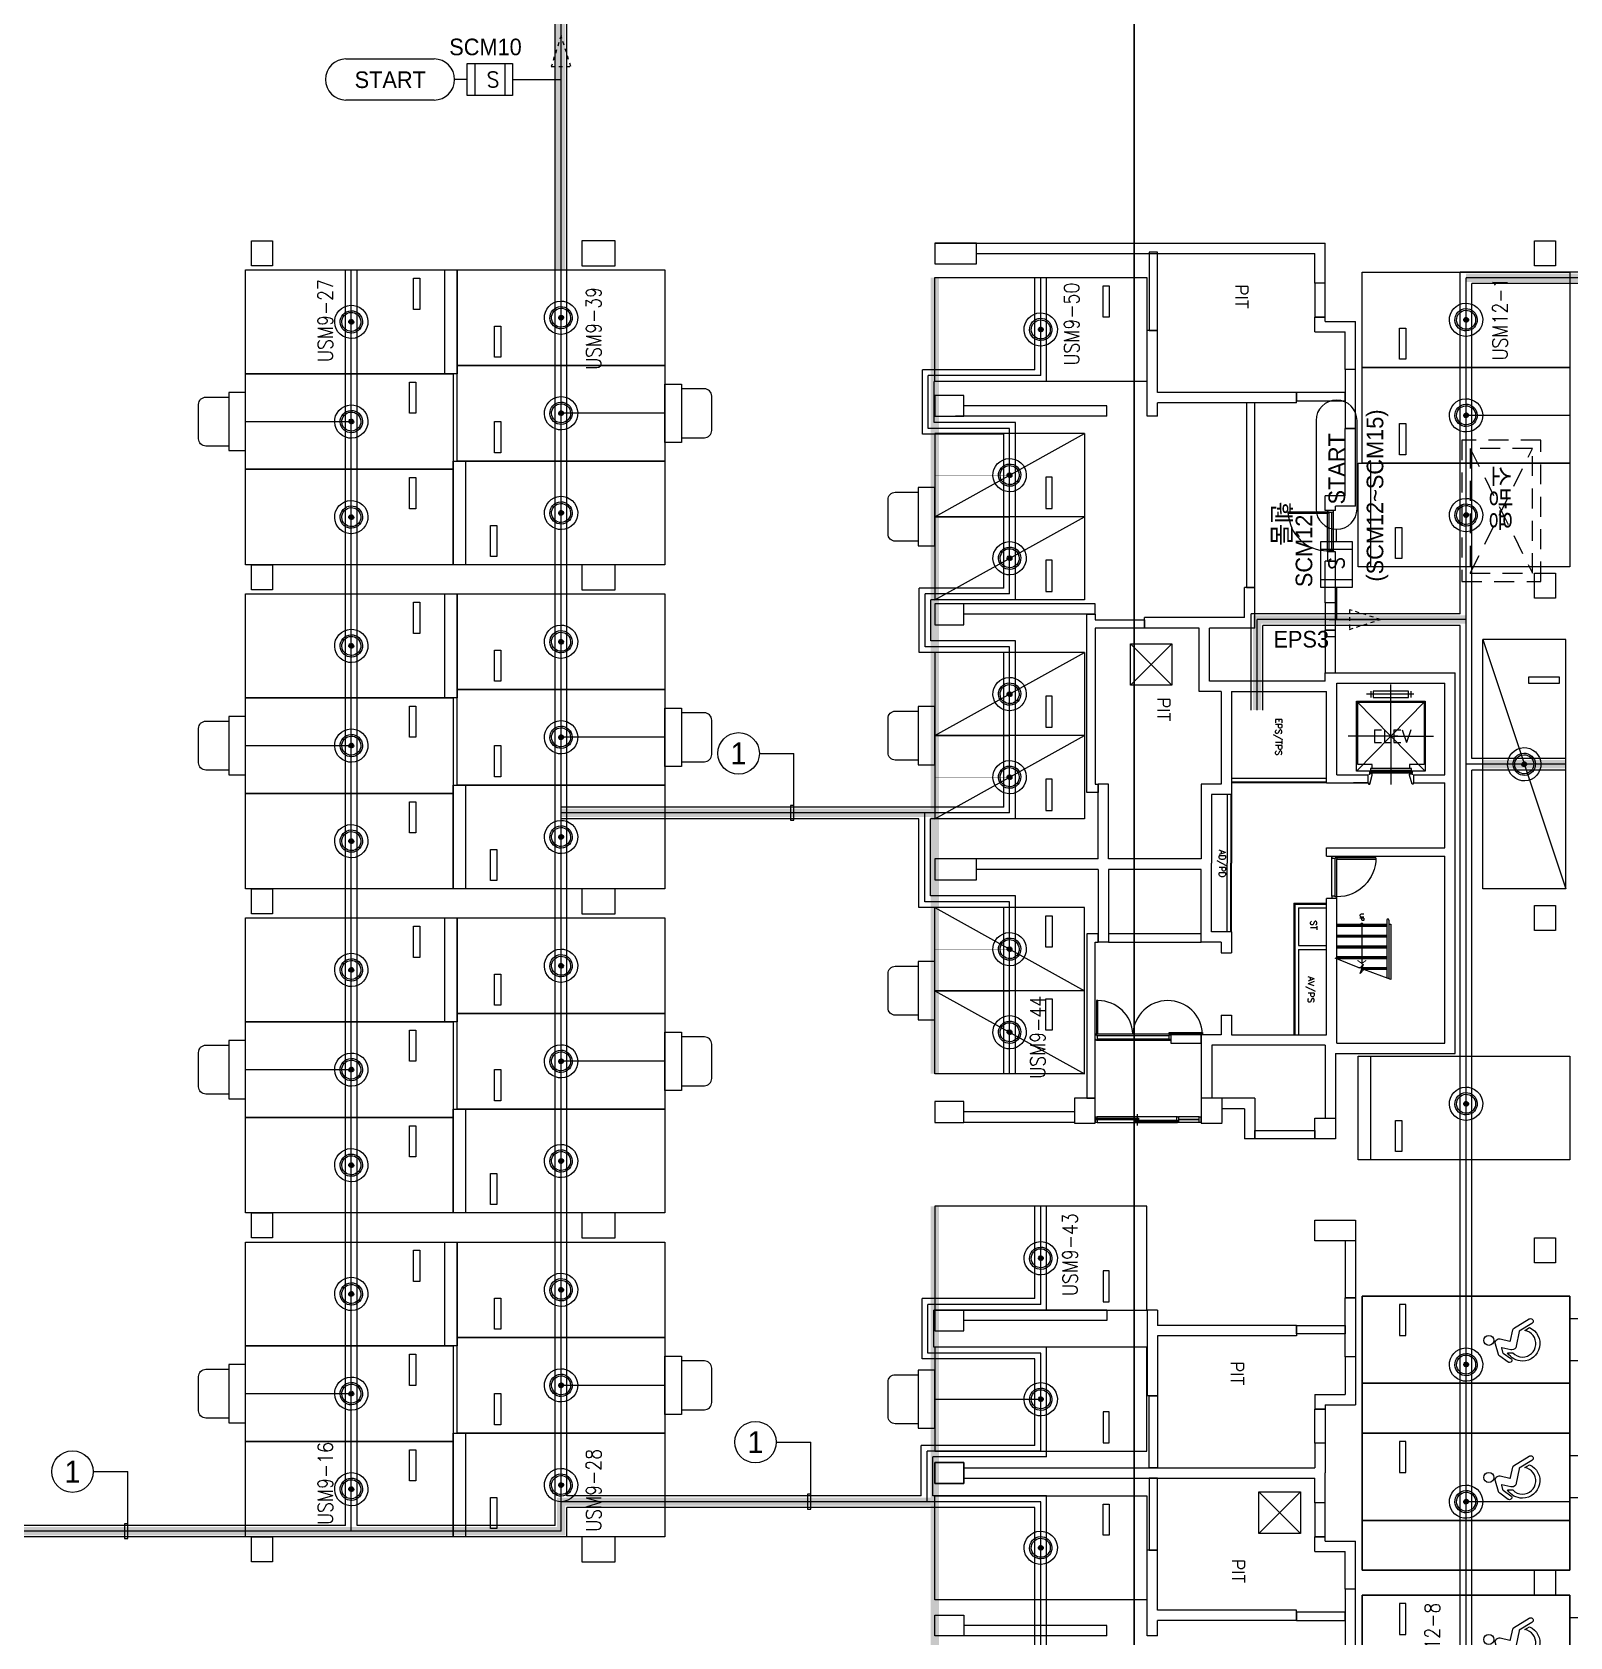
# Model space of a CAD drawing. Header units: millimetres. Extents: x 116443 to 620443, y -399357 to -63957.
# Drawn here: x 344159 to 381185, y -262866 to -224236 of the extents above; entities that cross this region are included whole.
import ezdxf
from ezdxf.enums import TextEntityAlignment as Align

# ---------------------------------------------------------------- set-up
doc = ezdxf.new("R2010")
doc.units = ezdxf.units.MM
doc.header["$LTSCALE"] = 600
for name, pattern in [('AUDIT_D_080121100638-0', [0]), ('H1', [1, 0.5, -0.5]), ('HIDD', [1.3, 0.8, -0.5])]:
    doc.linetypes.add(name, pattern=pattern)
for name, color, linetype, lineweight in [('1-주차면센서', 3, 'Continuous', 15), ('SD-배선', 6, 'Continuous', 0), ('TIS-TEXT', 7, 'Continuous', 18), ('주차관제', 4, 'Continuous', 158)]:
    doc.layers.add(name, color=color, linetype=linetype, lineweight=lineweight)
for name, color, linetype in [('2-주차안내등', 2, 'Continuous'), ('PARKING', 7, 'Continuous'), ('RACY WAY', 1, 'Continuous'), ('SD', 7, 'AUDIT_D_080121100638-0'), ('SD4', 1, 'Continuous'), ('z', 8, 'Continuous'), ('레이스웨이', 6, 'Continuous'), ('유도관제-TEXT', 7, 'Continuous'), ('유도관제-공간표시등', 2, 'Continuous'), ('유도관제-구역제어장치', 2, 'Continuous'), ('유도관제-통신', 6, 'Continuous')]:
    doc.layers.add(name, color=color, linetype=linetype)
doc.styles.add('GHS', font='romans.shx', dxfattribs={"bigfont": 'ghs.shx'})
doc.styles.add('돋움', font='')
doc.styles.get('돋움').set_extended_font_data('Dotum')

# ---------------------------------------------------------------- blocks, each defined once
blk = doc.blocks.new('주차-일반형')
at = {"layer": 'z', "color": 8, "linetype": 'Continuous', "flags": 128}
blk.add_lwpolyline([(0, 5100), (2300, 5100), (2300, 100), (0, 100)], close=True, dxfattribs=at)
at = {"layer": 'z', "color": 8, "linetype": 'Continuous'}
blk.add_lwpolyline([(950, 4050), (200, 4050), (200, 4200), (950, 4200)], close=True, dxfattribs=at)
blk = doc.blocks.new('주차-확장형')
at = {"layer": 'z', "color": 8, "linetype": 'Continuous'}
blk.add_line((0, 300), (2500, 300), dxfattribs=at)
at = {"layer": 'z', "color": 8, "linetype": 'Continuous', "flags": 128}
for points in [[(2500, 0), (0, 0), (0, 5100), (2500, 5100)], [(1550, 1050), (2300, 1050), (2300, 900), (1550, 900)]]:
    blk.add_lwpolyline(points, close=True, dxfattribs=at)
blk = doc.blocks.new('주차-장애인')
at = {"layer": 'z', "color": 8}
for points in [[(1200, 5000), (0, 5000), (0, 0), (1200, 0)], [(0, 5000), (3300, 5000), (3300, 0), (0, 0)], [(1200, 0), (3300, 0), (3300, 5000), (1200, 5000)], [(2350, 4100), (2350, 3950), (3100, 3950), (3100, 4100)], [(1750, -1000), (2750, -1000), (2750, 0), (1750, 0)]]:
    blk.add_lwpolyline(points, close=True, dxfattribs=at)
for points in [[(3300, 0), (3300, 5000), (0, 5000), (0, 0), (1750, 0)], [(2750, 0), (3300, 0)]]:
    blk.add_lwpolyline(points, dxfattribs=at)
for points in [[(2056, 1638, 0.057402), (2057, 1639, 0.483968), (2050, 1644, 0), (2050, 1644), (1945, 1619, 0.180566), (1928, 1608), (1793, 1421, -0.728167), (1696, 1453, -0.157295), (1706, 1485), (1854, 1690, -0.164911), (1895, 1720), (2142, 1794, -0.574907), (2269, 1676), (2217, 1447, 0.42106), (2228, 1429), (2483, 1378, -0.207816), (2515, 1355), (2747, 978), (2747, 978, -0.138685), (2756, 945, -0.756412), (2640, 913, -0.000001), (2640, 913), (2453, 1218, 0.211774), (2443, 1224), (2092, 1290, 0), (2092, 1290, -0.361063), (2003, 1397, -0.057402), (2006, 1422), (2006, 1422), (2056, 1638)], [(1932, 1500), (1932, 1377, 0.20635), (1832, 1143, 0.91237), (2470, 1084), (2539, 975, -0.813693), (1733, 1143, -0.259842), (1932, 1500, 0.259842)], [(2197, -388, 0.057402), (2197, -388, 0.483968), (2194, -386, 0), (2194, -386), (2157, -395, 0.180566), (2150, -399), (2102, -466, -0.728167), (2067, -454, -0.157295), (2071, -443), (2124, -369, -0.164911), (2139, -358), (2228, -332, -0.574907), (2273, -374), (2254, -457, 0.42106), (2259, -463), (2350, -482, -0.207816), (2362, -490), (2445, -625), (2445, -625, -0.138685), (2449, -637, -0.756412), (2407, -649, -0.000001), (2407, -649), (2339, -539, 0.211774), (2336, -537), (2210, -513, 0), (2210, -513, -0.361063), (2178, -475, -0.057402), (2179, -466), (2179, -466), (2197, -388)]]:
    blk.add_lwpolyline(points, format="xyb", dxfattribs=at)
blk.add_ellipse((2233, 1953), major_axis=(99.3, 68.4), ratio=1, start_param=-0.602967, end_param=5.680218, dxfattribs=at)
blk = doc.blocks.new('주차-경형')
at = {"layer": 'z', "color": 8}
blk.add_lwpolyline([(2000, 3600), (0, 3600), (0, 0), (2000, 3600), (2000, 0), (0, 0)], dxfattribs=at)
at = {"layer": 'z', "color": 8, "linetype": 'Continuous'}
blk.add_lwpolyline([(950, 2675), (200, 2675), (200, 2825), (950, 2825)], close=True, dxfattribs=at)
blk = doc.blocks.new('지하-천창소방')
at = {"layer": 'z', "color": 8, "linetype": 'HIDD'}
for p, q in [((-1500, -750), (1500, 750)), ((1500, -750), (-1500, 750))]:
    blk.add_line(p, q, dxfattribs=at)
for points in [[(1700, -950), (1700, 950), (-1700, 950), (-1700, -950)], [(1500, -750), (1500, 750), (-1500, 750), (-1500, -750)]]:
    blk.add_lwpolyline(points, close=True, dxfattribs=at)
at = {"layer": 'z', "color": 8, "linetype": 'HIDD', "style": 'GHS'}
blk.add_text('소방용', height=500, dxfattribs=at).set_placement((-1096, -284))
blk = doc.blocks.new('주차-평형')
at = {"layer": 'z', "color": 8, "flags": 128}
blk.add_lwpolyline([(6000, 2000), (0, 2000), (0, 0), (6000, 2000), (6000, 0), (0, 0)], dxfattribs=at)
at = {"layer": 'z', "color": 8, "linetype": 'Continuous'}
blk.add_lwpolyline([(1050, 1100), (1050, 1850), (900, 1850), (900, 1100)], close=True, dxfattribs=at)
blk = doc.blocks.new('eq-el-011-D-P')
at = {"layer": 'z', "color": 8}
for p, q in [((-485, 1975), (-485, 1825)), ((0, 894), (0, 2135)), ((485, 1825), (485, 1975)), ((825, 1735), (-825, 53)), ((-825, 1735), (825, 53)), ((-825, 53), (-825, 1735)), ((-825, 1735), (825, 1735)), ((550, 1900), (-585, 1900)), ((825, 1735), (825, 53)), ((0, 894), (-1025, 894)), ((0, 894), (0, -272)), ((0, 894), (1025, 894)), ((-450, 53), (-825, 53)), ((-460, 65), (-450, 65)), ((-450, 65), (-450, 53)), ((0, 115), (0, 75)), ((0, 40), (0, 0)), ((450, 65), (460, 65)), ((460, 65), (450, 65)), ((450, 53), (450, 65)), ((825, 53), (450, 53)), ((-540, -235), (-540, -260)), ((-535, -265), (-514, -265)), ((-520, -20), (-520, -35)), ((-455, -15), (-515, -15)), ((-509, -261), (-450, -46)), ((-450, -44), (-450, -20)), ((450, -44), (450, -20)), ((509, -261), (450, -46)), ((455, -15), (515, -15)), ((535, -265), (514, -265)), ((520, -20), (520, -35)), ((540, -235), (540, -260))]:
    blk.add_line(p, q, dxfattribs=at)
for points in [[(-425, 1975), (-425, 1825), (425, 1825), (425, 1975)], [(-510, 40), (510, 40), (510, 0), (-510, 0)], [(500, 75), (500, 115), (-490, 115), (-490, 75)]]:
    blk.add_lwpolyline(points, close=True, dxfattribs=at)
blk.add_lwpolyline([(-460, 125), (-450, 125), (-450, 210), (-800, 210), (-800, 1710), (800, 1710), (800, 210), (450, 210), (450, 125), (460, 125)], dxfattribs=at)
for centre, start, end in [((-535, -260), 180, 270), ((-515, -20), 90, 180), ((-514, -260), 270, 344.7449), ((-455, -20), 0, 90), ((-455, -44), 344.7449, 360), ((455, -20), 90, 180), ((455, -44), 180, 195.2551), ((514, -260), 195.2551, 270), ((515, -20), 0, 90), ((535, -260), 270, 0)]:
    blk.add_arc(centre, 5, start, end, dxfattribs=at)
blk = doc.blocks.new('99코아-기준층$0$SD-A-1000-민영')
at = {"layer": 'z', "color": 8}
for p, q in [((-75, 0), (-75, 939)), ((-40, 940), (-40, 0)), ((-1020, 0), (-1010, 0)), ((0, 0), (-10, 0)), ((-1010, -120), (-1020, -120)), ((-980, 0), (-70, 0)), ((-965, -40), (-55, -40)), ((-965, -120), (-55, -120)), ((-40, 0), (-75, 0)), ((-10, -120), (0, -120))]:
    blk.add_line(p, q, dxfattribs=at)
for points in [[(-1010, -30), (-1010, 0), (-980, 0), (-980, -40), (-965, -40), (-965, -120), (-1010, -120), (-1010, -95)], [(-10, -30), (-10, 0), (-40, 0), (-40, -40), (-55, -40), (-55, -120), (-10, -120), (-10, -95)]]:
    blk.add_lwpolyline(points, dxfattribs=at)
blk.add_arc((-40, 0), 940, 90, 180, dxfattribs=at)
blk = doc.blocks.new('A$C290E0136')
at = {"layer": 'z', "color": 8}
for p, q in [((30, 200), (930, 200)), ((30, 50), (970, 50)), ((45, 160), (955, 160)), ((45, 90), (955, 90))]:
    blk.add_line(p, q, dxfattribs=at)
for points in [[(970, 200), (930, 200), (930, 1140), (970, 1140)], [(30, 200), (30, 160), (45, 160), (45, 90), (30, 50), (0, 50), (0, 200)], [(970, 200), (970, 160), (955, 160), (955, 90), (970, 50), (1000, 50), (1000, 200)]]:
    blk.add_lwpolyline(points, close=True, dxfattribs=at)
blk.add_arc((965, 206), 935, 92.1383, 180.3524, dxfattribs=at)
blk = doc.blocks.new('sa654f6s5d')
at = {"layer": 'z', "color": 8, "linetype": 'Continuous', "ltscale": 0.5}
for p, q in [((181726, 21891, 0), (182726, 20891, 0)), ((182726, 21891, 0), (181726, 20891, 0)), ((184821, 1477, 0), (185821, 477, 0)), ((185821, 1477, 0), (184821, 477, 0))]:
    blk.add_line(p, q, dxfattribs=at)
at = {"layer": 'z', "color": 8, "linetype": 'Continuous', "ltscale": 0.5, "elevation": 0}
for points in [[(182726, 20891), (181726, 20891), (181726, 21891), (182726, 21891), (182726, 20891)], [(185821, 477), (184821, 477), (184821, 1477), (185821, 1477), (185821, 477)]]:
    blk.add_lwpolyline(points, dxfattribs=at)
blk = doc.blocks.new('TIS-주차면센서(확대)')
at = {"layer": '1-주차면센서'}
blk.add_hatch(color=256, dxfattribs=at).paths.add_polyline_path([(43.5, 0, 1), (-43.5, 0, 1)])
h = blk.add_hatch(color=256, dxfattribs=at)
edge = h.paths.add_edge_path()
edge.add_arc((0, 0), 43.5, 0, 360)
for radius in [303.5, 203.5, 173.5, 43.5]:
    blk.add_circle((0, 0), radius, dxfattribs=at)
blk = doc.blocks.new('공간표시등')
at = {"layer": '2-주차안내등'}
blk.add_lwpolyline([(-228, 337), (-546, 337, 0.414214), (-646, 237), (-646, -237, 0.414214), (-546, -337), (-228, -337)], format="xyb", close=True, dxfattribs=at)
blk.add_lwpolyline([(-228, -401), (-228, 401), (0, 401), (0, -401)], close=True, dxfattribs=at)
blk = doc.blocks.new('유도관제')
at = {"layer": 'RACY WAY', "ltscale": 0.3}
for p, q in [((356755, -260181), (356755, -174291)), ((357035, -259471, 0), (357035, -215741)), ((351705, -260181), (351705, -229961)), ((351985, -260181), (351985, -229961)), ((368305, -232364, 0), (368305, -230144, 0)), ((368585, -232644), (368585, -230144)), ((378545, -238236, 0), (378545, -230011, 0)), ((383895, -230011, 0), (378545, -230011, 0)), ((378825, -241721, 0), (378825, -230291, 0)), ((389895, -230291), (378825, -230291, 0)), ((368305, -232364, 0), (365595, -232364, 0)), ((365595, -233914, 0), (365595, -232364, 0)), ((368585, -232644), (365875, -232644, 0)), ((365875, -233634, 0), (365875, -232644)), ((367835, -233634, 0), (365875, -233634, 0)), ((367835, -237901, 0), (367835, -233634, 0)), ((367555, -233914, 0), (365595, -233914, 0)), ((367555, -237621, 0), (367555, -233914, 0)), ((367555, -237621, 0), (365518, -237621, 0)), ((365518, -239171, 0), (365518, -237621, 0)), ((367835, -237901, 0), (365798, -237901, 0)), ((365798, -238891, 0), (365798, -237901, 0)), ((378545, -238236), (373512, -238236)), ((373512, -240557), (373512, -238236)), ((378545, -238516, 0), (373792, -238516)), ((373792, -240557), (373792, -238516)), ((378545, -285261, 0), (378545, -238516, 0)), ((367835, -238891, 0), (365798, -238891, 0)), ((367835, -243171, 0), (367835, -238891, 0)), ((367555, -239171), (365518, -239171, 0)), ((367555, -242891, 0), (367555, -239171, 0)), ((381085, -241721), (378825, -241721)), ((381085, -242001), (378825, -242001)), ((378825, -272721), (378825, -242001, 0)), ((367555, -242891, 0), (356895, -242891, 0)), ((365513, -243171, 0), (356895, -243171, 0)), ((365513, -245311, 0), (365513, -243171, 0)), ((367835, -243171, 0), (365793, -243171, 0)), ((365793, -245031, 0), (365793, -243171, 0)), ((367835, -245031, 0), (365793, -245031, 0)), ((367835, -249311, 0), (367835, -245031, 0)), ((367555, -245311), (365513, -245311, 0)), ((367555, -249311, 0), (367555, -245311, 0)), ((368305, -254721, 0), (368305, -252501, 0)), ((368585, -255001), (368585, -252501)), ((368305, -254721, 0), (365589, -254721)), ((365589, -256175, 0), (365589, -254721, 0)), ((368585, -255001, 0), (365869, -255001, 0)), ((365869, -255895, 0), (365869, -255001, 0)), ((368585, -255895), (365869, -255895, 0)), ((368585, -258535), (368585, -255895)), ((368305, -256175, 0), (365589, -256175, 0)), ((368305, -258255, 0), (368305, -256175, 0)), ((368305, -258255, 0), (365568, -258255, 0)), ((365568, -259471, 0), (365568, -258255, 0)), ((368585, -258535, 0), (365848, -258535, 0)), ((365848, -259471, 0), (365848, -258535, 0)), ((365568, -259471, 0), (357035, -259471, 0)), ((368585, -259471), (365848, -259471, 0)), ((368585, -265441), (368585, -259471)), ((357035, -260461, 0), (357035, -259751, 0)), ((368305, -259751, 0), (357035, -259751, 0)), ((368305, -265441, 0), (368305, -259751, 0)), ((351705, -260181), (340435, -260181)), ((356755, -260181), (351985, -260181)), ((357035, -260461), (335105, -260461))]:
    blk.add_line(p, q, dxfattribs=at)
at = {"layer": 'SD', "color": 4, "ltscale": 0.3}
for p, q in [((351717, -224883, 0), (353839, -224883, 0)), ((353839, -225871, 0), (351717, -225871, 0)), ((375072, -233588), (375072, -235710)), ((376061, -235710), (376061, -233588))]:
    blk.add_line(p, q, dxfattribs=at)
for centre, start, end in [((351717, -225377, 0), 90, 270), ((353839, -225377, 0), 270, 90), ((375566, -233588), 360, 180), ((375566, -235710), 180, 360)]:
    blk.add_arc(centre, 494, start, end, dxfattribs=at)
at = {"layer": 'SD-배선', "ltscale": 0.3}
for p, q in [((356895, -260321, 0), (356895, -174151)), ((356895, -225559, 0), (356895, -224318, 0)), ((354634, -225377, 0), (354334, -225377, 0)), ((355723, -225377, 0), (356895, -225377, 0)), ((351845, -260321, 0), (351845, -229961, 0)), ((368445, -232504), (368445, -230144)), ((378685, -285261), (378685, -230151, 0)), ((390035, -230151), (378685, -230151, 0)), ((368445, -232504, 0), (365735, -232504, 0)), ((365735, -233774, 0), (365735, -232504)), ((349295, -233611), (351845, -233611)), ((359395, -233411), (356895, -233411)), ((381185, -233461), (378685, -233461)), ((367695, -233774), (365735, -233774, 0)), ((367695, -237761), (367695, -233774)), ((365895, -235901), (367695, -235901)), ((375566, -236505), (375566, -236205)), ((367695, -237761, 0), (365658, -237761, 0)), ((365658, -239031), (365658, -237761, 0)), ((375566, -237594), (375566, -238376)), ((378685, -238376), (373652, -238376)), ((373652, -240557), (373652, -238376)), ((375385, -238376), (376625, -238376)), ((367695, -239031, 0), (365658, -239031, 0)), ((367695, -243031), (367695, -239031)), ((349295, -241411), (351845, -241411)), ((359395, -241211), (356895, -241211)), ((365895, -241171), (367695, -241171)), ((381085, -241861), (378685, -241861)), ((367695, -243031, 0), (356895, -243031, 0)), ((365653, -245171), (365653, -243031, 0)), ((367695, -245171, 0), (365653, -245171, 0)), ((367695, -249311), (367695, -245171)), ((365895, -247311), (367695, -247311)), ((359395, -249011), (356895, -249011)), ((349295, -249211), (351845, -249211)), ((368445, -254861), (368445, -252501)), ((368445, -254861, 0), (365729, -254861, 0)), ((365729, -256035, 0), (365729, -254861, 0)), ((368445, -256035, 0), (365729, -256035, 0)), ((368445, -258395), (368445, -256035)), ((359395, -256811), (356895, -256811)), ((349295, -257011), (351845, -257011)), ((365895, -257145, 0), (368445, -257145, 0)), ((368445, -258395, 0), (365708, -258395, 0)), ((365708, -259611, 0), (365708, -258395, 0)), ((368445, -259611, 0), (356895, -259611, 0)), ((368445, -265441), (368445, -259611)), ((381185, -259611), (378685, -259611)), ((356895, -260321, 0), (335245, -260321))]:
    blk.add_line(p, q, dxfattribs=at)
at = {"layer": 'SD-배선', "linetype": 'H1', "ltscale": 0.3}
for p, q in [((356895, -224318, 0), (356658, -225066, 0)), ((357132, -225066, 0), (356895, -224318, 0)), ((356658, -225066, 0), (357132, -225066, 0)), ((375878, -238139), (375878, -238613)), ((376625, -238376), (375878, -238139)), ((375878, -238613), (376625, -238376))]:
    blk.add_line(p, q, dxfattribs=at)
at = {"layer": 'SD4', "ltscale": 0.3}
for centre in [(361169, -241598, 0), (361576, -258178, 0), (345132, -258888, 0)]:
    blk.add_circle(centre, 500, dxfattribs=at)
at = {"layer": '유도관제-TEXT', "color": 1, "ltscale": 0.3}
for p, q in [((361669, -241598, 0), (362503, -241598, 0)), ((362503, -242853, 0), (362503, -241598, 0)), ((362075, -258178, 0), (362910, -258178, 0)), ((362910, -259433, 0), (362910, -258178, 0)), ((345632, -258888, 0), (346466, -258888, 0)), ((346466, -260143, 0), (346466, -258888, 0))]:
    blk.add_line(p, q, dxfattribs=at)
at = {"layer": '유도관제-TEXT', "color": 1, "ltscale": 0.3, "elevation": 0}
for points in [[(362503, -243208), (362503, -242853), (362418, -242853), (362418, -243208)], [(362910, -259789), (362910, -259433), (362825, -259433), (362825, -259789)], [(346466, -260498), (346466, -260143), (346381, -260143), (346381, -260498)]]:
    blk.add_lwpolyline(points, close=True, dxfattribs=at)
at = {"layer": '유도관제-구역제어장치', "ltscale": 0.3}
for p, q in [((354634, -224990, 0), (355723, -224990, 0)), ((354634, -225764, 0), (354634, -224990, 0)), ((354816, -224990, 0), (354816, -225764, 0)), ((355542, -224990, 0), (355542, -225764, 0)), ((355723, -224990, 0), (355723, -225764, 0)), ((355723, -225764, 0), (354634, -225764, 0)), ((375179, -236505), (375179, -237594)), ((375954, -236505), (375179, -236505)), ((375179, -236686), (375954, -236686)), ((375954, -237594), (375954, -236505)), ((375179, -237412), (375954, -237412)), ((375179, -237594), (375954, -237594))]:
    blk.add_line(p, q, dxfattribs=at)
at = {"layer": 'PARKING', "xscale": 1.319999999436676, "yscale": 1.320000000298023, "zscale": 1.319999999948777}
for p, rotation in [((356895, -231111), 36.24765589264658), ((378685, -231161), 36.24765589264658), ((351845, -231211), 36.24765589264658), ((368445, -231394, 0), 36.24765589264658), ((356895, -233411), 36.24765589264658), ((378685, -233461), 36.24765589264658), ((351845, -233611), 36.24765589264658), ((367695, -234901), 36.24765589264658), ((356895, -235811), 36.24765589264658), ((351845, -235911), 36.24765589264658), ((378685, -235861), 36.24765589264658), ((367695, -236901), 36.24765589264658), ((351845, -239011), 36.24765589264658), ((356895, -238911), 36.24765589264658), ((367695, -240171), 36.24765589264658), ((356895, -241211), 36.24765589264658), ((351845, -241411), 36.24765589264658), ((380085, -241861), 126.2476558926466), ((367695, -242171), 36.24765589264658), ((351845, -243711), 36.24765589264658), ((356895, -243611), 36.24765589264658), ((367695, -246311), 36.24765589264658), ((351845, -246811), 36.24765589264658), ((356895, -246711), 36.24765589264658), ((367695, -248311), 36.24765589264658), ((351845, -249211), 36.24765589264658), ((356895, -249011), 36.24765589264658), ((378685, -250033), 36.24765589264658), ((351845, -251511), 36.24765589264658), ((356895, -251411), 36.24765589264658), ((368445, -253751, 0), 36.24765589264658), ((351845, -254611), 36.24765589264658), ((356895, -254511), 36.24765589264658), ((378685, -256311), 36.24765589264658), ((351845, -257011), 36.24765589264658), ((356895, -256811), 36.24765589264658), ((368445, -257145, 0), 36.24765589264658), ((351845, -259311), 36.24765589264658), ((356895, -259211), 36.24765589264658), ((378685, -259611), 36.24765589264658), ((368445, -260721, 0), 36.24765589264658)]:
    blk.add_blockref('TIS-주차면센서(확대)', p, dxfattribs=dict(at, rotation=rotation))
at = {"layer": '유도관제-공간표시등', "ltscale": 0.3, "yscale": 1.746523059904575, "zscale": 1.746523057621223}
for p, xscale, rotation in [((349295, -233611), -1.746523060499175, 179.9999999999989), ((359395, -233411), 1.746523060499175, 180.000000000001), ((365895, -235901), -1.746523060499175, 179.9999999999989), ((359395, -241211), 1.746523060499175, 180.000000000001), ((365895, -241171), -1.746523060499175, 179.9999999999989), ((349295, -241411), -1.746523060499175, 179.9999999999989), ((365895, -247311), -1.746523060499175, 179.9999999999989), ((359395, -249011), 1.746523060499175, 180.000000000001), ((349295, -249211), -1.746523060499175, 179.9999999999989), ((359395, -256811), 1.746523060499175, 180.000000000001), ((349295, -257011), -1.746523060499175, 179.9999999999989), ((365895, -257145, 0), -1.746523060499175, 179.9999999999989)]:
    blk.add_blockref('공간표시등', p, dxfattribs=dict(at, xscale=xscale, rotation=rotation))
at = {"layer": 'SD', "color": 0, "ltscale": 0.3, "style": '돋움'}
for s, rotation, p in [('SCM10', 360, (354203, -224793, 0)), ('START', 360, (351925, -225582, 0)), ('(SCM12~SCM15)', 90, (376692, -237463, 0)), ('START', 90, (375771, -235606)), ('SCM12', 90, (374982, -237597, 0))]:
    blk.add_text(s, height=400, rotation=rotation, dxfattribs=at).set_placement(p)
at = {"layer": 'SD', "color": 1, "ltscale": 0.3, "style": '돋움'}
blk.add_text('EPS3', height=400, rotation=360, dxfattribs=at).set_placement((374047, -239050, 0))
at = {"layer": 'SD', "color": 0, "ltscale": 0.3, "style": '돋움'}
for p in [(361169, -241598, 0), (361576, -258178, 0), (345132, -258888, 0)]:
    blk.add_text('1', height=528, dxfattribs=at).set_placement(p, align=Align.MIDDLE)
at = {"layer": 'TIS-TEXT', "color": 3, "ltscale": 0.3, "style": 'GHS', "width": 0.85}
for s, p in [('USM9-27', (351219, -231178)), ('USM9-39', (357678, -231368)), ('USM9-50', (369187, -231264)), ('USM9-44', (368373, -248433)), ('USM9-43', (369152, -253664)), ('USM9-16', (351219, -259172)), ('USM9-28', (357678, -259338))]:
    blk.add_text(s, height=360, rotation=90, dxfattribs=at).set_placement(p, align=Align.MIDDLE)
at = {"layer": 'TIS-TEXT', "color": 1, "ltscale": 0.3, "style": 'GHS', "width": 0.85}
for s, p in [('USM12-1', (379503, -231143)), ('USM12-8', (377872, -263040))]:
    blk.add_text(s, height=360, rotation=90, dxfattribs=at).set_placement(p, align=Align.MIDDLE)
at = {"layer": '유도관제-구역제어장치', "ltscale": 0.3, "style": 'GHS', "width": 1}
for rotation, p in [(360, (355257, -225377, 0)), (90, (375566, -237023))]:
    blk.add_text('S', height=367, rotation=rotation, dxfattribs=at).set_placement(p, align=Align.MIDDLE_CENTER)

msp = doc.modelspace()

# ---------------------------------------------------------------- linework, layer by layer
at = {"layer": 'z', "color": 8}
for p, q in [((365894.9, -229315.7), (375294.9, -229315.7, 0)), ((366894.9, -229565.7, 0), (375044.9, -229565.7, 0)), ((370034.9, -233480.7), (366394.9, -233480.7)), ((369754.9, -238000.7), (366594.9, -238000.7)), ((375544.9, -237970.7), (375294.9, -237970.7)), ((375544.9, -238630.7), (375294.9, -238630.7)), ((375544.9, -239660.7), (378424.9, -239660.7)), ((378424.9, -248820.7), (378424.9, -239660.7)), ((375324.9, -242310.7), (375324.9, -240110.7)), ((375574.9, -242110.7), (375574.9, -239910.7)), ((375574.9, -239910.7), (378174.9, -239910.7)), ((378174.9, -242110.7), (378174.9, -239910.7)), ((375324.9, -242200.7), (373039.9, -242200.7)), ((375574.9, -242110.7), (376324.9, -242110.7)), ((376324.9, -242310.7), (376324.9, -242110.7)), ((377424.9, -242110.7), (378174.9, -242110.7)), ((377424.9, -242310.7), (377424.9, -242110.7)), ((372789.9, -242340.7), (372304.9, -242340.7)), ((372304.9, -242340.7), (372304.9, -244140.7)), ((372554.9, -242590.7), (372554.9, -244240.7)), ((373039.9, -242590.7), (372554.9, -242590.7)), ((372930, -242590.7), (372930, -244242.5)), ((373020, -242590.7), (373020, -244242.5)), ((375324.9, -242290.7), (373039.9, -242290.7)), ((375324.9, -242310.7), (373039.9, -242310.7)), ((373039.9, -242590.7), (373039.9, -244240.7)), ((375324.9, -242310.7), (376324.9, -242310.7)), ((376324.9, -242310.7), (375974.9, -242310.7)), ((377424.9, -242310.7), (378174.9, -242310.7)), ((378174.9, -243870.7), (378174.9, -242310.7)), ((369824.9, -244140.7), (365894.9, -244140.7)), ((375324.9, -244070.7), (375324.9, -243870.7)), ((375324.9, -243870.7), (378174.9, -243870.7)), ((375324.9, -244070.7), (378174.9, -244070.7)), ((378174.9, -248570.7), (378174.9, -244070.7)), ((369824.9, -244390.7), (366894.9, -244390.7)), ((372304.9, -246140.7), (372304.9, -244390.7)), ((372554.9, -245890.7), (372554.9, -244240.7)), ((372930, -245890.7), (372930, -244238.9)), ((373020, -245890.7), (373020, -244238.9)), ((373039.9, -245890.7), (373039.9, -244240.7)), ((374539.9, -245205.7), (374539.9, -248370.7)), ((374539.9, -245205.7), (375324.9, -245205.7)), ((374559.9, -245225.7), (374559.9, -248370.7)), ((374559.9, -245225.7), (375324.9, -245225.7)), ((375324.9, -248370.7), (375324.9, -245090.7)), ((375574.9, -245090.7), (375324.9, -245090.7)), ((375574.9, -248570.7), (375574.9, -245090.7)), ((374649.9, -245315.7), (374649.9, -246225.7)), ((374649.9, -245315.7), (375324.9, -245315.7)), ((376774.9, -245610.7), (376774.9, -247001.8)), ((376824.9, -245610.7), (376824.9, -247020.1)), ((373039.9, -245890.7), (372554.9, -245890.7)), ((375574.9, -245710.7), (376774.9, -245710.7)), ((375574.9, -245725.7), (376774.9, -245725.7)), ((375574.9, -245740.7), (376774.9, -245740.7)), ((375574.9, -245755.7), (376774.9, -245755.7)), ((375574.9, -245970.7), (376774.9, -245970.7)), ((375574.9, -245985.7), (376774.9, -245985.7)), ((375574.9, -246000.7), (376774.9, -246000.7)), ((375574.9, -246015.7), (376774.9, -246015.7)), ((376174.9, -245710.7), (376174.9, -246669.6)), ((376824.9, -245710.7), (376874.9, -245710.7)), ((376874.9, -245710.7), (376874.9, -247038.4)), ((372789.9, -246140.7), (372304.9, -246140.7)), ((374649.9, -246225.7), (375324.9, -246225.7)), ((374649.9, -246315.7), (374649.9, -248370.7)), ((374649.9, -246315.7), (375324.9, -246315.7)), ((375574.9, -246230.7), (376774.9, -246230.7)), ((375574.9, -246245.7), (376774.9, -246245.7)), ((375574.9, -246260.7), (376774.9, -246260.7)), ((375574.9, -246275.7), (376774.9, -246275.7)), ((375574.9, -246490.7), (376774.9, -246490.7)), ((375574.9, -246505.7), (376774.9, -246505.7)), ((375574.9, -246520.7), (376774.9, -246520.7)), ((375574.9, -246535.7), (376774.9, -246535.7)), ((376095.6, -246750.7), (376774.9, -246750.7)), ((376169.8, -246795.7), (376774.9, -246795.7)), ((376175.5, -246780.7), (376774.9, -246780.7)), ((376181.2, -246765.7), (376774.9, -246765.7)), ((369804.9, -248385.7), (371524.9, -248385.7)), ((369819.9, -248350.7), (371539.9, -248350.7)), ((369789.9, -248500.7), (371539.9, -248500.7)), ((369804.9, -248465.7), (371524.9, -248465.7)), ((375574.9, -248570.7), (378174.9, -248570.7)), ((375544.9, -248820.7), (378424.9, -248820.7)), ((370764.9, -250284.9), (370764.9, -250559.2)), ((369254.9, -250480.7), (366594.9, -250480.7)), ((369764.9, -250480.7), (369764.9, -250350.7)), ((369764.9, -250350.7), (369804.9, -250350.7)), ((369804.9, -250480.7), (369764.9, -250480.7)), ((369789.9, -250375.7), (369789.9, -250425.7)), ((369789.9, -250375.7), (369804.9, -250375.7)), ((369804.9, -250425.7), (369789.9, -250425.7)), ((369799.9, -250420.7), (369799.9, -250380.7)), ((369799.9, -250380.7), (369869.9, -250380.7)), ((370799.9, -250420.7), (369799.9, -250420.7)), ((371739.9, -250350.7), (369804.9, -250350.7)), ((369804.9, -250375.7), (369804.9, -250350.7)), ((369804.9, -250425.7), (369804.9, -250480.7)), ((369804.9, -250480.7), (371739.9, -250480.7)), ((369869.9, -250380.7), (369869.9, -250420.7)), ((369869.9, -250380.7), (370799.9, -250380.7)), ((370729.9, -250400.7), (369869.9, -250400.7)), ((370729.9, -250380.7), (370729.9, -250420.7)), ((370729.9, -250470.7), (370729.9, -250430.7)), ((370729.9, -250430.7), (370799.9, -250430.7)), ((371729.9, -250470.7), (370729.9, -250470.7)), ((370799.9, -250380.7), (370799.9, -250420.7)), ((370799.9, -250430.7), (370799.9, -250470.7)), ((370799.9, -250430.7), (371729.9, -250430.7)), ((370799.9, -250450.7), (371659.9, -250450.7)), ((371659.9, -250430.7), (371659.9, -250470.7)), ((371689.9, -250430.7), (371729.9, -250430.7)), ((371724.9, -250430.7), (371724.9, -250350.7)), ((371724.9, -250350.7), (371764.9, -250350.7)), ((371724.9, -250430.7), (371739.9, -250430.7)), ((371739.9, -250470.7), (371724.9, -250470.7)), ((371724.9, -250470.7), (371724.9, -250480.7)), ((371764.9, -250480.7), (371724.9, -250480.7)), ((371739.9, -250350.7), (371729.9, -250350.7)), ((371729.9, -250430.7), (371729.9, -250470.7)), ((371729.9, -250480.7), (371739.9, -250480.7)), ((371739.9, -250470.7), (371739.9, -250430.7)), ((371764.9, -250350.7), (371764.9, -250480.7)), ((372254.9, -250350.7), (371764.9, -250350.7)), ((372254.9, -250409.7), (371764.9, -250409.7)), ((372254.9, -250421.7), (371764.9, -250421.7)), ((372254.9, -250480.7), (371764.9, -250480.7)), ((370034.9, -255000.7), (366389.9, -255000.7)), ((366594.9, -258795.7), (375044.9, -258795.7)), ((366594.9, -259045.7), (375044.9, -259045.7)), ((370034.9, -262840.7), (366389.9, -262840.7))]:
    msp.add_line(p, q, dxfattribs=at)
at = {"layer": 'z', "color": 8, "ltscale": 5000}
for p, q in [((375294.9, -230280.7), (375294.9, -229315.7)), ((375044.9, -230280.7), (375044.9, -229565.7)), ((375294.9, -230280.7), (375044.9, -230280.7)), ((375294.9, -231100.7), (375044.9, -231100.7)), ((375044.9, -231450.7), (375044.9, -231100.7)), ((375294.9, -231200.7), (375294.9, -231100.7)), ((375294.9, -231200.7), (376024.9, -231200.7)), ((376024.9, -232355.7), (376024.9, -231200.7)), ((371004.9, -233480.7), (371004.9, -231420.7)), ((371254.9, -231420.7), (371004.9, -231420.7)), ((371254.9, -232910.7), (371254.9, -231420.7)), ((375044.9, -231450.7), (375774.9, -231450.7)), ((375774.9, -232355.7), (375774.9, -231450.7)), ((376024.9, -232355.7), (375774.9, -232355.7)), ((374599.9, -232910.7), (371254.9, -232910.7)), ((374599.9, -233160.7), (374599.9, -232910.7)), ((370034.9, -233230.7), (366594.9, -233230.7)), ((370034.9, -233480.7), (370034.9, -233230.7)), ((371254.9, -233480.7), (371254.9, -233160.7)), ((374599.9, -233160.7), (371254.9, -233160.7)), ((371254.9, -233480.7), (371004.9, -233480.7)), ((376024.9, -233775.7), (375774.9, -233775.7)), ((375774.9, -235400.7), (375774.9, -233775.7)), ((376024.9, -235650.7), (376024.9, -233775.7)), ((375774.9, -235400.7), (375294.9, -235400.7)), ((375294.9, -235750.7), (375294.9, -235400.7)), ((375544.9, -235750.7), (375294.9, -235750.7)), ((376024.9, -235650.7), (375544.9, -235650.7)), ((375544.9, -235750.7), (375544.9, -235650.7)), ((375544.9, -236970.7), (375294.9, -236970.7)), ((375294.9, -237970.7), (375294.9, -236970.7)), ((375544.9, -237970.7), (375544.9, -236970.7)), ((373599.9, -237605.7), (373349.9, -237605.7)), ((373349.9, -238330.7), (373349.9, -237605.7)), ((373599.9, -238580.7), (373599.9, -237605.7)), ((369754.9, -238250.7), (366594.9, -238250.7)), ((369754.9, -238250.7), (369754.9, -238000.7)), ((373349.9, -238330.7), (370944.9, -238330.7)), ((370944.9, -238580.7), (370944.9, -238330.7)), ((372259.9, -238580.7), (370944.9, -238580.7)), ((372259.9, -240110.7), (372259.9, -238580.7)), ((373599.9, -238580.7), (372509.9, -238580.7)), ((372509.9, -239860.7), (372509.9, -238580.7)), ((375294.9, -238790.7), (375294.9, -238630.7)), ((375544.9, -238790.7), (375544.9, -238630.7)), ((375544.9, -238790.7), (375294.9, -238790.7)), ((375294.9, -239860.7), (372509.9, -239860.7)), ((375294.9, -239860.7), (375294.9, -239660.7)), ((375294.9, -239660.7), (375544.9, -239660.7)), ((372789.9, -240110.7), (372259.9, -240110.7)), ((372789.9, -240110.7), (372789.9, -242340.7)), ((373039.9, -240110.7), (373039.9, -242590.7)), ((373039.9, -240110.7), (375324.9, -240110.7)), ((369824.9, -244140.7), (369824.9, -242340.7)), ((370074.9, -242340.7), (369824.9, -242340.7)), ((370074.9, -244140.7), (370074.9, -242340.7)), ((372304.9, -244140.7), (370074.9, -244140.7)), ((369824.9, -244390.7), (369824.9, -246140.7)), ((370074.9, -244390.7), (370074.9, -246140.7)), ((372304.9, -244390.7), (370074.9, -244390.7)), ((373039.9, -245890.7), (373039.9, -246400.7)), ((370074.9, -246140.7), (369824.9, -246140.7)), ((372789.9, -246140.7), (372789.9, -246400.7)), ((372789.9, -246400.7), (372939.9, -246400.7)), ((372939.9, -246400.7), (373039.9, -246400.7)), ((372789.9, -247900.7), (372789.9, -248370.7)), ((372789.9, -247900.7), (372939.9, -247900.7)), ((372939.9, -247900.7), (373039.9, -247900.7)), ((373039.9, -247900.7), (373039.9, -248370.7)), ((372309.9, -248370.7), (372309.9, -250100.7)), ((372789.9, -248370.7), (372309.9, -248370.7)), ((373039.9, -248370.7), (375324.9, -248370.7)), ((372559.9, -248620.7), (372559.9, -249900.7)), ((375294.9, -248620.7), (372559.9, -248620.7)), ((375294.9, -248620.7), (375294.9, -250375.7)), ((375544.9, -248820.7), (375544.9, -250375.7)), ((373599.9, -249900.7), (372559.9, -249900.7)), ((373599.9, -249900.7), (373599.9, -250875.7)), ((369254.9, -250230.7), (366594.9, -250230.7)), ((373349.9, -250150.7), (372809.9, -250150.7)), ((373349.9, -250150.7), (373349.9, -250875.7)), ((373599.9, -250875.7), (373349.9, -250875.7)), ((376024.9, -252830.7), (376024.9, -254705.7)), ((375774.9, -253330.7), (375774.9, -254705.7)), ((376024.9, -254705.7), (375774.9, -254705.7)), ((370034.9, -255250.7), (366594.9, -255250.7)), ((370034.9, -255000.7), (370034.9, -255250.7)), ((371254.9, -255000.7), (371004.9, -255000.7)), ((371004.9, -255000.7), (371004.9, -257060.7)), ((371254.9, -255000.7), (371254.9, -255370.7)), ((374599.9, -255370.7), (371254.9, -255370.7)), ((371254.9, -255620.7), (371254.9, -257060.7)), ((374599.9, -255620.7), (371254.9, -255620.7)), ((374599.9, -255370.7), (374599.9, -255620.7)), ((376024.9, -256125.7), (375774.9, -256125.7)), ((375774.9, -256125.7), (375774.9, -257030.7)), ((376024.9, -256125.7), (376024.9, -257280.7)), ((371254.9, -257060.7), (371004.9, -257060.7)), ((375044.9, -257030.7), (375044.9, -257380.7)), ((375044.9, -257030.7), (375774.9, -257030.7)), ((375294.9, -257380.7), (375044.9, -257380.7)), ((375294.9, -257280.7), (375294.9, -257380.7)), ((375294.9, -257280.7), (376024.9, -257280.7)), ((375294.9, -258200.7), (375044.9, -258200.7)), ((375044.9, -258200.7), (375044.9, -258795.7)), ((375294.9, -258200.7), (375294.9, -258920.7)), ((375044.9, -259640.7), (375044.9, -259045.7)), ((375294.9, -259640.7), (375294.9, -258920.7)), ((375294.9, -259640.7), (375044.9, -259640.7)), ((375294.9, -260460.7), (375044.9, -260460.7)), ((375044.9, -260810.7), (375044.9, -260460.7)), ((375294.9, -260560.7), (375294.9, -260460.7)), ((375294.9, -260560.7), (376024.9, -260560.7)), ((376024.9, -261715.7), (376024.9, -260560.7)), ((371004.9, -262840.7), (371004.9, -260780.7)), ((371254.9, -260780.7), (371004.9, -260780.7)), ((371254.9, -262220.7), (371254.9, -260780.7)), ((375044.9, -260810.7), (375774.9, -260810.7)), ((375774.9, -261715.7), (375774.9, -260810.7)), ((376024.9, -261715.7), (375774.9, -261715.7)), ((374599.9, -262220.7), (371254.9, -262220.7)), ((374599.9, -262470.7), (374599.9, -262220.7)), ((370034.9, -262590.7), (366594.9, -262590.7)), ((370034.9, -262840.7), (370034.9, -262590.7)), ((371254.9, -262840.7), (371254.9, -262470.7)), ((374599.9, -262470.7), (371254.9, -262470.7)), ((371254.9, -262840.7), (371004.9, -262840.7))]:
    msp.add_line(p, q, dxfattribs=at)
at = {"layer": 'z', "color": 8}
for points in [[(349444.9, -229860.7), (349444.9, -229260.7), (349944.9, -229260.7), (349944.9, -229860.7)], [(357394.9, -229860.7), (358194.9, -229860.7), (358194.9, -229260.7), (357394.9, -229260.7)], [(366894.9, -229815.7), (366894.9, -229315.7), (365894.9, -229315.7), (365894.9, -229815.7)], [(380334.9, -229860.7), (380334.9, -229260.7), (380834.9, -229260.7), (380834.9, -229860.7)], [(371054.9, -229530.7), (371054.9, -231420.7), (371254.9, -231420.7), (371254.9, -229530.7)], [(375044.9, -230280.7), (375044.9, -231100.7), (375294.9, -231100.7), (375294.9, -230280.7)], [(375774.9, -232355.7), (375774.9, -233775.7), (376024.9, -233775.7), (376024.9, -232355.7)], [(375774.9, -232910.7), (374599.9, -232910.7), (374599.9, -233110.7), (375774.9, -233110.7)], [(366594.9, -233480.7), (366594.9, -232980.7), (365894.9, -232980.7), (365894.9, -233480.7)], [(373399.9, -233160.7), (373399.9, -237605.7), (373599.9, -237605.7), (373599.9, -233160.7)], [(375344.9, -236750.7), (375344.9, -236970.7), (375544.9, -236970.7), (375544.9, -236750.7)], [(349444.9, -237660.7), (349444.9, -237060.7), (349944.9, -237060.7), (349944.9, -237660.7)], [(357394.9, -237660.7), (358194.9, -237660.7), (358194.9, -237060.7), (357394.9, -237060.7)], [(380334.9, -237860.7), (380334.9, -237260.7), (380834.9, -237260.7), (380834.9, -237860.7)], [(366594.9, -238500.7), (366594.9, -238000.7), (365894.9, -238000.7), (365894.9, -238500.7)], [(375294.9, -237970.7), (375294.9, -238630.7), (375544.9, -238630.7), (375544.9, -237970.7)], [(375294.9, -238790.7), (375294.9, -239660.7), (375544.9, -239660.7), (375544.9, -238790.7)], [(349444.9, -245460.7), (349444.9, -244860.7), (349944.9, -244860.7), (349944.9, -245460.7)], [(357394.9, -245460.7), (358194.9, -245460.7), (358194.9, -244860.7), (357394.9, -244860.7)], [(380334.9, -245860.7), (380334.9, -245260.7), (380834.9, -245260.7), (380834.9, -245860.7)], [(369824.9, -245940.7), (369554.9, -245940.7), (369554.9, -249900.7), (369754.9, -249900.7), (369754.9, -246140.7), (369824.9, -246140.7)], [(370074.9, -246140.7), (372304.9, -246140.7), (372304.9, -245940.7), (370074.9, -245940.7)], [(369789.9, -248350.7), (369819.9, -248350.7), (369819.9, -247550.7), (369789.9, -247550.7)], [(371539.9, -248350.7), (371539.9, -248320.7), (372339.9, -248320.7), (372339.9, -248350.7)], [(372299.9, -250480.7), (372254.9, -250480.7), (372254.9, -250350.7), (372299.9, -250350.7)], [(373599.9, -250675.7), (375044.9, -250675.7), (375044.9, -250875.7), (373599.9, -250875.7)], [(375544.9, -250375.7), (375544.9, -250875.7), (375044.9, -250875.7), (375044.9, -250375.7)], [(349444.9, -253260.7), (349444.9, -252660.7), (349944.9, -252660.7), (349944.9, -253260.7)], [(376024.9, -252830.7), (376024.9, -253330.7), (375044.9, -253330.7), (375044.9, -252830.7)], [(380334.9, -253860.7), (380334.9, -253260.7), (380834.9, -253260.7), (380834.9, -253860.7)], [(375774.9, -256125.7), (375774.9, -254705.7), (376024.9, -254705.7), (376024.9, -256125.7)], [(374599.9, -255370.7), (375774.9, -255370.7), (375774.9, -255570.7), (374599.9, -255570.7)], [(371054.9, -258795.7), (371054.9, -257060.7), (371254.9, -257060.7), (371254.9, -258795.7)], [(375044.9, -258200.7), (375044.9, -257380.7), (375294.9, -257380.7), (375294.9, -258200.7)], [(371054.9, -259045.7), (371054.9, -260780.7), (371254.9, -260780.7), (371254.9, -259045.7)], [(375044.9, -259640.7), (375044.9, -260460.7), (375294.9, -260460.7), (375294.9, -259640.7)], [(349444.9, -261060.7), (349444.9, -260460.7), (349944.9, -260460.7), (349944.9, -261060.7)], [(357394.9, -261060.7), (358194.9, -261060.7), (358194.9, -260460.7), (357394.9, -260460.7)], [(380334.9, -261860.7), (380334.9, -261260.7), (380834.9, -261260.7), (380834.9, -261860.7)], [(375774.9, -261715.7), (375774.9, -263135.7), (376024.9, -263135.7), (376024.9, -261715.7)], [(374599.9, -262470.7), (375774.9, -262470.7), (375774.9, -262270.7), (374599.9, -262270.7)]]:
    msp.add_lwpolyline(points, close=True, dxfattribs=at)
for points in [[(369824.9, -242540.7), (369554.9, -242540.7), (369554.9, -238250.7), (369754.9, -238250.7), (369754.9, -238380.7), (370944.9, -238380.7), (370944.9, -238580.7), (369754.9, -238580.7), (369754.9, -242340.7), (369824.9, -242340.7), (369824.9, -242540.7)], [(366894.9, -244140.7), (365894.9, -244140.7), (365894.9, -244640.7), (366894.9, -244640.7), (366894.9, -244140.7)], [(376874.9, -247038.4), (376220.5, -246798.6), (376132.1, -246895.2), (376217.7, -246669.4), (376130.6, -246764.9), (375534.6, -246524.2)], [(369764.9, -248385.7), (369764.9, -248350.7), (369789.9, -248350.7), (369789.9, -248385.7), (369804.9, -248385.7), (369804.9, -248465.7), (369804.9, -248465.7), (369789.9, -248500.7), (369764.9, -248500.7), (369764.9, -248465.7)], [(371564.9, -248385.7), (371564.9, -248350.7), (371539.9, -248350.7), (371539.9, -248385.7), (371524.9, -248385.7), (371524.9, -248465.7), (371524.9, -248465.7), (371539.9, -248500.7), (371564.9, -248500.7), (371564.9, -248465.7)], [(372309.9, -248370.7), (371574.9, -248370.7), (371574.9, -248570.7), (372309.9, -248570.7), (372309.9, -248370.7)], [(369754.9, -250500.7), (369754.9, -249900.7), (369254.9, -249900.7), (369254.9, -250500.7), (369754.9, -250500.7)], [(372809.9, -250480.7), (372809.9, -249900.7), (372309.9, -249900.7), (372309.9, -250500.7), (372809.9, -250500.7)], [(366594.9, -249980.7), (365894.9, -249980.7), (365894.9, -250480.7), (366594.9, -250480.7), (366594.9, -249980.7)], [(366594.9, -255000.7), (365894.9, -255000.7), (365894.9, -255500.7), (366594.9, -255500.7), (366594.9, -255000.7)], [(366594.9, -258670.7), (365894.9, -258670.7), (365894.9, -259170.7), (366594.9, -259170.7), (366594.9, -258670.7)], [(366594.9, -259170.7), (365894.9, -259170.7), (365894.9, -258670.7), (366594.9, -258670.7), (366594.9, -259170.7)], [(366594.9, -262840.7), (365894.9, -262840.7), (365894.9, -262340.7), (366594.9, -262340.7), (366594.9, -262840.7)]]:
    msp.add_lwpolyline(points, dxfattribs=at)
at = {"layer": 'z', "color": 8, "const_width": 40}
msp.add_lwpolyline([(376194.9, -245710.7, -1), (376154.9, -245710.7, -1)], format="xyb", close=True, dxfattribs=at)
at = {"layer": 'z', "color": 8, "elevation": 0}
msp.add_lwpolyline([(357394.9, -253260.7), (358194.9, -253260.7), (358194.9, -252660.7), (357394.9, -252660.7)], close=True, dxfattribs=at)
at = {"layer": 'z', "color": 8}
for centre, radius, start, end in [((376799.9, -245610.7), 25, 0, 180), ((369822.1, -248394.7), 844, 2.98878, 90.14542), ((371502.4, -248389), 838.4, 2.61809, 177.38216)]:
    msp.add_arc(centre, radius, start, end, dxfattribs=at)
for points in [[(376174.9, -246640.9, 0), (376174.9, -246669.6, 0), (376076.1, -246570.6, 0), (376062.5, -246589.8, 0)], [(376174.9, -246640.9, 0), (376174.9, -246669.6, 0), (376273.8, -246570.6, 0), (376287.3, -246589.8, 0)]]:
    msp.add_solid(points, dxfattribs=at)
at = {"layer": '레이스웨이', "color": 6, "lineweight": 30}
msp.add_line((370694.9, -223097.4), (370694.9, -266185.3), dxfattribs=at)
at = {"layer": '주차관제', "color": 1, "const_width": 200}
for points in [[(356844.9, -221110.7), (356844.9, -229960.7)], [(365894.9, -259611), (356894.9, -259611)], [(335244.9, -260320.7), (356894.9, -260320.7)]]:
    msp.add_lwpolyline(points, dxfattribs=at)
at = {"layer": '주차관제', "color": 140, "elevation": 0}
for points, const_width in [([(356894.9, -229960.7), (356894.9, -221110.7)], 200), ([(365894.9, -230144.1), (365894.9, -249310.7)], 200), ([(378684.9, -230150.7), (378684.9, -230150.7), (390034.9, -230150.7), (390034.9, -230150.7)], 200), ([(368444.9, -231394.1), (365894.9, -231394.1)], 1), ([(367694.9, -234900.7), (365894.9, -234900.7)], 1), ([(367694.9, -236900.7), (365894.9, -236900.7)], 1), ([(367694.9, -240170.7), (365894.9, -240170.7)], 1), ([(367694.9, -242170.7), (365894.9, -242170.7)], 1), ([(356894.9, -243030.7), (365894.9, -243030.7)], 200), ([(367694.9, -246310.7), (365894.9, -246310.7)], 1), ([(367694.9, -248310.7), (365894.9, -248310.7)], 1), ([(368444.9, -253750.7), (365894.9, -253750.7)], 1), ([(368444.9, -257144.6), (365894.9, -257144.6)], 1), ([(368444.9, -260721), (365894.9, -260721)], 1)]:
    msp.add_lwpolyline(points, dxfattribs=dict(at, const_width=const_width))
at = {"layer": '주차관제', "color": 1, "const_width": 200, "elevation": 0}
for points in [[(378684.9, -230150.7), (390034.9, -230150.7)], [(356894.9, -243030.7), (365894.9, -243030.7)]]:
    msp.add_lwpolyline(points, dxfattribs=at)
at = {"layer": '주차관제', "color": 140, "const_width": 200}
for points in [[(373651.7, -240556.9), (373651.7, -238375.6), (378684.9, -238375.6)], [(381084.9, -241860.7), (379083.8, -241860.7)], [(365894.9, -252500.7), (365894.9, -265440.7)], [(335244.9, -260320.7), (335244.9, -260320.7), (356894.9, -260320.7), (356894.9, -259611), (365894.9, -259611)]]:
    msp.add_lwpolyline(points, dxfattribs=at)

# ---------------------------------------------------------------- block references
at = {"layer": 'z', "color": 8}
msp.add_blockref('sa654f6s5d', (188875.5, -260850.4, 0), dxfattribs=at)
for name, p, rotation in [('주차-확장형', (354394.9, -232460.7), 89.9999999999999), ('주차-확장형', (370994.9, -232644.1), 89.9999999999999), ('지하-천창소방', (379534.9, -235760.7), 270), ('주차-확장형', (354294.9, -234560.7), 270), ('주차-확장형', (376084.9, -234610.7), 270), ('주차-확장형', (354394.9, -240260.7), 89.9999999999999), ('주차-평형', (379084.9, -238860.7), 270), ('주차-확장형', (354294.9, -242360.7), 270), ('주차-확장형', (354394.9, -248060.7), 89.9999999999999), ('주차-경형', (365894.9, -245310.7), 270), ('주차-경형', (365894.9, -247310.7), 270), ('주차-확장형', (376084.9, -248883), 270), ('주차-확장형', (354294.9, -250160.7), 270), ('주차-확장형', (354394.9, -255860.7), 89.9999999999999), ('주차-장애인', (381184.9, -257960.7), 89.9999999999999), ('주차-확장형', (354294.9, -257960.7), 270), ('주차-장애인', (381184.9, -261260.7), 89.9999999999999), ('주차-확장형', (370994.9, -261971), 89.99999999999997), ('주차-장애인', (381184.9, -265160.7), 89.9999999999999)]:
    msp.add_blockref(name, p, dxfattribs=dict(at, rotation=rotation))
at = {"layer": 'z', "color": 8, "linetype": 'Continuous'}
for p, rotation in [((359494.9, -232260.7), 89.9999999999999), ((381284.9, -232310.7), 89.9999999999999), ((349194.9, -232460.7), 270), ((359494.9, -234560.7), 89.9999999999999), ((381284.9, -234610.7), 89.9999999999999), ((349194.9, -234760.7), 270), ((359494.9, -240060.7), 89.9999999999999), ((349194.9, -240260.7), 270), ((359494.9, -242360.7), 89.9999999999999), ((349194.9, -242560.7), 270), ((359494.9, -247860.7), 89.9999999999999), ((359494.9, -250160.7), 89.9999999999999), ((349194.9, -248060.7), 270), ((349194.9, -250360.7), 270), ((359494.9, -255660.7), 89.9999999999999), ((359494.9, -257960.7), 89.9999999999999), ((349194.9, -255860.7), 270), ((349194.9, -258160.7), 270)]:
    msp.add_blockref('주차-일반형', p, dxfattribs=dict(at, rotation=rotation))
at = {"layer": 'z', "color": 8, "xscale": -1}
for name, p, rotation in [('주차-경형', (365894.9, -235900.7), 270), ('주차-경형', (365894.9, -237900.7), 270), ('주차-경형', (365894.9, -241170.7), 270), ('주차-경형', (365894.9, -243170.7), 270), ('99코아-기준층$0$SD-A-1000-민영', (375574.9, -244070.7), 269.9999999999757), ('주차-확장형', (370994.9, -252500.7), 90), ('주차-확장형', (370994.9, -255894.6), 90)]:
    msp.add_blockref(name, p, dxfattribs=dict(at, rotation=rotation))
at = {"layer": 'z', "color": 8, "ltscale": 2.5, "rotation": 89.9999999999999}
msp.add_blockref('A$C290E0136', (375544.9, -236750.7), dxfattribs=at)
at = {"layer": 'z', "color": 8, "extrusion": (0, 0, -1), "xscale": -1, "zscale": -1}
msp.add_blockref('eq-el-011-D-P', (-376874.9, -242075.7), dxfattribs=at)
at = {"layer": '유도관제-통신'}
msp.add_blockref('유도관제', (0, 0), dxfattribs=at)

# ---------------------------------------------------------------- texts
at = {"layer": 'z', "color": 8, "style": 'GHS'}
for s, height, p in [('PIT', 300, (373280.2, -230601)), ('휀룸', 500, (374225.2, -236072)), ('PIT', 300, (371404.7, -240535.2)), ('EPS/TPS', 150, (374171.8, -241202.1, 0)), ('AD/PD', 150, (372816.4, -244254.7, 0)), ('ST', 150, (375014.7, -245735.7)), ('AV/PS', 150, (374954.5, -247288.4, 0)), ('PIT', 300, (373172.2, -256519.6)), ('PIT', 300, (373200.2, -261283.7))]:
    msp.add_text(s, height=height, rotation=270, dxfattribs=at).set_placement(p, align=Align.MIDDLE_CENTER)
msp.add_text('ELEV', height=300, dxfattribs=at).set_placement((376898, -241182.4), align=Align.MIDDLE)
msp.add_text('UP', height=100, rotation=270, dxfattribs=at).set_placement((376176.9, -245544.3), align=Align.MIDDLE)

doc.saveas('drawing.dxf')
